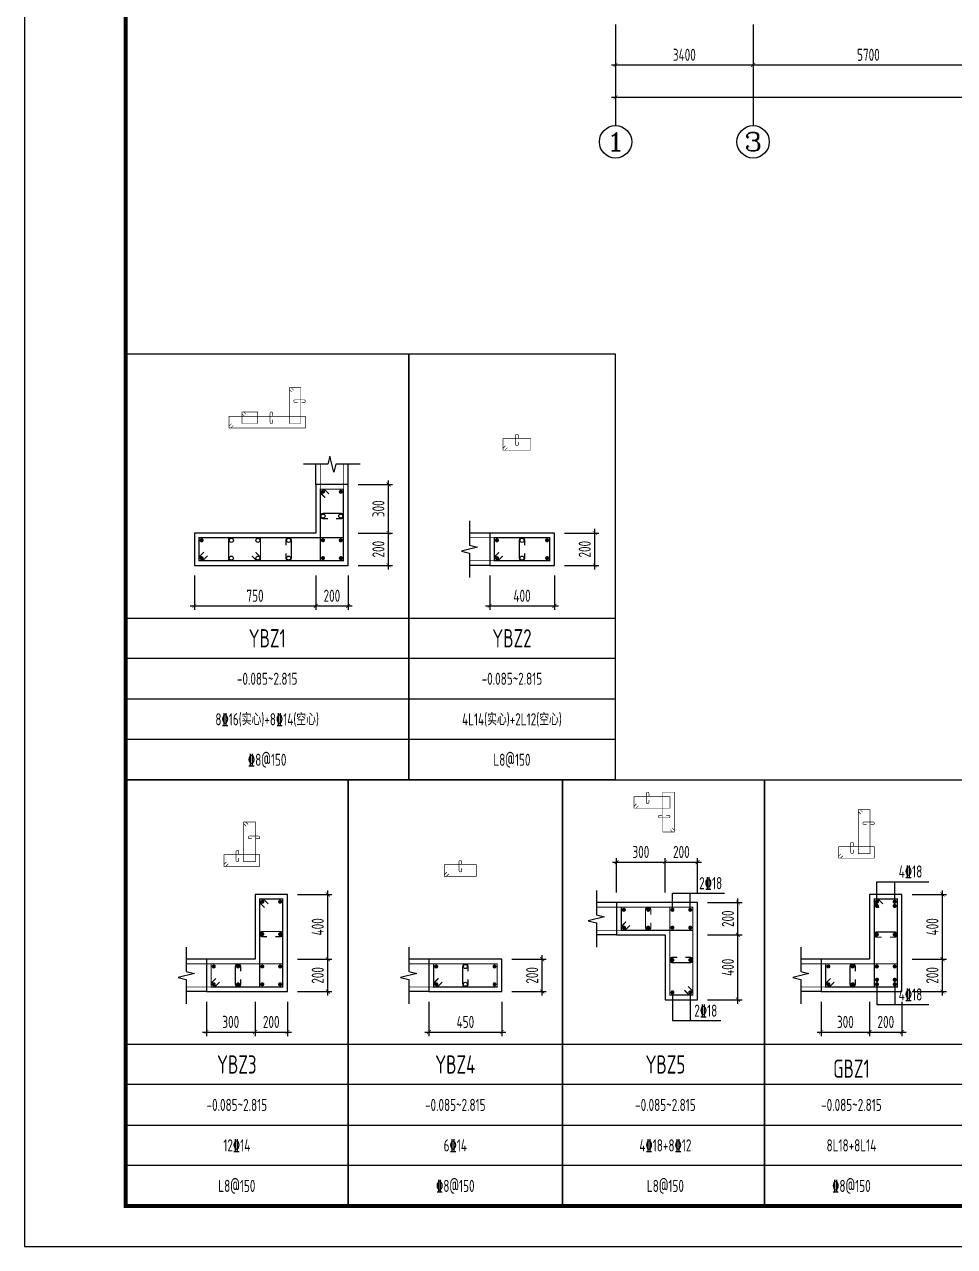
# Model space of a CAD drawing. Extents: x 826826 to 1642106, y -156213 to 399140.
# Drawn here: x 1156965 to 1179957, y 226901 to 257097 of the extents above; entities that cross this region are included whole.
import ezdxf
from ezdxf.enums import TextEntityAlignment as Align

# ---------------------------------------------------------------- set-up
doc = ezdxf.new("R2010")
doc.units = 0
doc.header["$LTSCALE"] = 1000
doc.layers.get('0').update_dxf_attribs({"linetype": 'CONTINUOUS'})
doc.layers.get('DEFPOINTS').update_dxf_attribs({"linetype": 'CONTINUOUS'})
for name, color, linetype in [('-TK', 7, 'CONTINUOUS'), ('A-AXIS', 1, 'CONTINUOUS'), ('AXIS_TEXT', 4, 'CONTINUOUS'), ('COLU_DE_DIM', 3, 'CONTINUOUS'), ('COLU_DE_TH', 7, 'CONTINUOUS'), ('LABEL', 1, 'CONTINUOUS'), ('LINK', 6, 'CONTINUOUS'), ('LINK-INDEX', 6, 'CONTINUOUS'), ('REIN', 6, 'CONTINUOUS'), ('S-Y一般标注', 3, 'CONTINUOUS'), ('TAB', 7, 'CONTINUOUS'), ('TAB_TEXT', 7, 'CONTINUOUS'), ('TEXT25', 2, 'CONTINUOUS'), ('THIN', 7, 'CONTINUOUS')]:
    doc.layers.add(name, color=color, linetype=linetype)
doc.styles.add('_TCH_AXIS', font='COMPLEX', dxfattribs={"bigfont": 'GBCBIG'})
doc.styles.add('COMPLEX', font='COMPLEX')
doc.styles.add('TSSD_DIMENSION', font='Tssdeng.shx', dxfattribs={"width": 0.7, "bigfont": 'tssdchn.shx'})
doc.styles.add('TSSD_REIN', font='tssdeng.shx', dxfattribs={"width": 0.7, "height": 300, "bigfont": 'tssdchn.shx'})
doc.dimstyles.new('TSSD_100_100$0', dxfattribs={"dimtxt": 300, "dimasz": 80, "dimexe": 100, "dimexo": 250, "dimgap": 100, "dimtad": 1, "dimdec": 0, "dimzin": 0, "dimdsep": 46, "dimtxsty": 'TSSD_DIMENSION', "dimblk": 'ARCHTICK', "dimcen": 0, "dimdle": 100, "dimclrd": 3, "dimclre": 3, "dimclrt": 7, "dimadec": 0, "dimazin": 0, "dimtfac": 1, "dimtdec": 0, "dimtix": 1, "dimtmove": 2, "dimatfit": 3, "dimldrblk": 'ARCHTICK', "dimfxl": 0, "dimtolj": 1, "dimtzin": 0, "dimarcsym": 0})
doc.dimstyles.new('TSSD_25_100', dxfattribs={"dimtxt": 300, "dimasz": 100, "dimexe": 100, "dimexo": 250, "dimgap": 100, "dimtad": 1, "dimdec": 0, "dimlfac": 0.25, "dimzin": 0, "dimdsep": 46, "dimtxsty": 'TSSD_DIMENSION', "dimblk": 'ARCHTICK', "dimcen": 0, "dimdle": 100, "dimclrt": 7, "dimadec": 0, "dimazin": 0, "dimtfac": 1, "dimtdec": 0, "dimtix": 1, "dimtmove": 2, "dimatfit": 3, "dimldrblk": 'ARCHTICK', "dimfxl": 0, "dimtolj": 1, "dimtzin": 0, "dimarcsym": 0})

# ---------------------------------------------------------------- blocks, each defined once
blk = doc.blocks.new('_ArchTick')
at = {"color": 0, "linetype": 'ByBlock', "const_width": 0.15}
blk.add_lwpolyline([(-0.5, -0.5), (0.5, 0.5)], dxfattribs=at)
blk = doc.blocks.new('*D60')
at = {"layer": 'DEFPOINTS', "color": 0}
for p in [(740721, 333282), (744121, 333282), (744121, 332282)]:
    blk.add_point(p, dxfattribs=at)
at = {"layer": 'S-Y一般标注', "color": 0, "lineweight": -2}
for p, q in [((740721, 333032), (740721, 332182)), ((744121, 333032), (744121, 332182)), ((740621, 332282), (744221, 332282))]:
    blk.add_line(p, q, dxfattribs=at)
at = {"layer": 'S-Y一般标注', "color": 0, "lineweight": -2, "xscale": 100, "yscale": 100, "zscale": 100, "rotation": 180}
blk.add_blockref('_ArchTick', (740721, 332282), dxfattribs=at)
at = {"layer": 'S-Y一般标注', "color": 0, "lineweight": -2, "xscale": 100, "yscale": 100, "zscale": 100}
blk.add_blockref('_ArchTick', (744121, 332282), dxfattribs=at)
at = {"layer": 'S-Y一般标注', "color": 7, "insert": (742421, 332532), "char_height": 300, "attachment_point": 5, "style": 'TSSD_DIMENSION'}
blk.add_mtext('\\A1;3400', dxfattribs=at)
blk = doc.blocks.new('*D61')
at = {"layer": 'DEFPOINTS', "color": 0}
for p in [(744121, 333282), (749821, 333282), (749821, 332282)]:
    blk.add_point(p, dxfattribs=at)
at = {"layer": 'S-Y一般标注', "color": 0, "lineweight": -2}
for p, q in [((744121, 333032), (744121, 332182)), ((749821, 333032), (749821, 332182)), ((744021, 332282), (749921, 332282))]:
    blk.add_line(p, q, dxfattribs=at)
at = {"layer": 'S-Y一般标注', "color": 0, "lineweight": -2, "xscale": 100, "yscale": 100, "zscale": 100, "rotation": 180}
blk.add_blockref('_ArchTick', (744121, 332282), dxfattribs=at)
at = {"layer": 'S-Y一般标注', "color": 0, "lineweight": -2, "xscale": 100, "yscale": 100, "zscale": 100}
blk.add_blockref('_ArchTick', (749821, 332282), dxfattribs=at)
at = {"layer": 'S-Y一般标注', "color": 7, "insert": (746971, 332532), "char_height": 300, "attachment_point": 5, "style": 'TSSD_DIMENSION'}
blk.add_mtext('\\A1;5700', dxfattribs=at)
blk = doc.blocks.new('*D66')
at = {"layer": 'DEFPOINTS', "color": 0}
for p in [(740721, 333282), (789521, 333282), (789521, 331482)]:
    blk.add_point(p, dxfattribs=at)
at = {"layer": 'S-Y一般标注', "color": 0, "lineweight": -2}
for p, q in [((740721, 333032), (740721, 331382)), ((789521, 333032), (789521, 331382)), ((740621, 331482), (789621, 331482))]:
    blk.add_line(p, q, dxfattribs=at)
at = {"layer": 'S-Y一般标注', "color": 0, "lineweight": -2, "xscale": 100, "yscale": 100, "zscale": 100, "rotation": 180}
blk.add_blockref('_ArchTick', (740721, 331482), dxfattribs=at)
at = {"layer": 'S-Y一般标注', "color": 0, "lineweight": -2, "xscale": 100, "yscale": 100, "zscale": 100}
blk.add_blockref('_ArchTick', (789521, 331482), dxfattribs=at)
at = {"layer": 'S-Y一般标注', "color": 7, "insert": (765121, 331732), "char_height": 300, "attachment_point": 5, "style": 'TSSD_DIMENSION'}
blk.add_mtext('\\A1;48800', dxfattribs=at)
blk = doc.blocks.new('_AXISO')
blk.add_circle((0, 0), 0.5)
at = {"layer": 'AXIS_TEXT', "style": 'COMPLEX', "width": 1.041667}
blk.add_attdef('A', text='', height=0.56, dxfattribs=at).set_placement((-0.25, -0.28), (0.25, -0.28), align=Align.FIT)
blk = doc.blocks.new('*D463')
at = {"layer": 'COLU_DE_DIM', "color": 0, "lineweight": -2}
for p, q in [((1161465, 232951), (1161465, 232101)), ((1162665, 232951), (1162665, 232101)), ((1161365, 232201), (1162765, 232201))]:
    blk.add_line(p, q, dxfattribs=at)
at = {"layer": 'DEFPOINTS', "color": 0}
for p in [(1161465, 233201), (1162665, 233201), (1162665, 232201)]:
    blk.add_point(p, dxfattribs=at)
at = {"layer": 'COLU_DE_DIM', "color": 0, "lineweight": -2, "xscale": 100, "yscale": 100, "zscale": 100, "rotation": 180}
blk.add_blockref('_ArchTick', (1161465, 232201), dxfattribs=at)
at = {"layer": 'COLU_DE_DIM', "color": 0, "lineweight": -2, "xscale": 100, "yscale": 100, "zscale": 100}
blk.add_blockref('_ArchTick', (1162665, 232201), dxfattribs=at)
at = {"layer": 'COLU_DE_DIM', "color": 7, "insert": (1162065, 232451), "char_height": 300, "attachment_point": 5, "style": 'TSSD_DIMENSION'}
blk.add_mtext('\\A1;300', dxfattribs=at)
blk = doc.blocks.new('*D464')
at = {"layer": 'COLU_DE_DIM', "color": 0, "lineweight": -2}
for p, q in [((1162665, 232951), (1162665, 232101)), ((1163465, 232951), (1163465, 232101)), ((1162565, 232201), (1163565, 232201))]:
    blk.add_line(p, q, dxfattribs=at)
at = {"layer": 'DEFPOINTS', "color": 0}
for p in [(1162665, 233201), (1163465, 233201), (1163465, 232201)]:
    blk.add_point(p, dxfattribs=at)
at = {"layer": 'COLU_DE_DIM', "color": 0, "lineweight": -2, "xscale": 100, "yscale": 100, "zscale": 100, "rotation": 180}
blk.add_blockref('_ArchTick', (1162665, 232201), dxfattribs=at)
at = {"layer": 'COLU_DE_DIM', "color": 0, "lineweight": -2, "xscale": 100, "yscale": 100, "zscale": 100}
blk.add_blockref('_ArchTick', (1163465, 232201), dxfattribs=at)
at = {"layer": 'COLU_DE_DIM', "color": 7, "insert": (1163065, 232451), "char_height": 300, "attachment_point": 5, "style": 'TSSD_DIMENSION'}
blk.add_mtext('\\A1;200', dxfattribs=at)
blk = doc.blocks.new('*D465')
at = {"layer": 'COLU_DE_DIM', "color": 0, "lineweight": -2}
for p, q in [((1164465, 233101), (1164465, 234101)), ((1163715, 234001), (1164565, 234001)), ((1163715, 233201), (1164565, 233201))]:
    blk.add_line(p, q, dxfattribs=at)
at = {"layer": 'DEFPOINTS', "color": 0}
for p in [(1163465, 234001), (1164465, 234001), (1163465, 233201)]:
    blk.add_point(p, dxfattribs=at)
at = {"layer": 'COLU_DE_DIM', "color": 0, "lineweight": -2, "xscale": 100, "yscale": 100, "zscale": 100}
for p, rotation in [((1164465, 234001), 90), ((1164465, 233201), 270)]:
    blk.add_blockref('_ArchTick', p, dxfattribs=dict(at, rotation=rotation))
at = {"layer": 'COLU_DE_DIM', "color": 7, "insert": (1164215, 233601), "char_height": 300, "attachment_point": 5, "rotation": 90, "style": 'TSSD_DIMENSION'}
blk.add_mtext('\\A1;200', dxfattribs=at)
blk = doc.blocks.new('*D466')
at = {"layer": 'COLU_DE_DIM', "color": 0, "lineweight": -2}
for p, q in [((1163715, 235601), (1164565, 235601)), ((1164465, 233901), (1164465, 235701)), ((1163715, 234001), (1164565, 234001))]:
    blk.add_line(p, q, dxfattribs=at)
at = {"layer": 'DEFPOINTS', "color": 0}
for p in [(1163465, 235601), (1164465, 235601), (1163465, 234001)]:
    blk.add_point(p, dxfattribs=at)
at = {"layer": 'COLU_DE_DIM', "color": 0, "lineweight": -2, "xscale": 100, "yscale": 100, "zscale": 100}
for p, rotation in [((1164465, 235601), 90), ((1164465, 234001), 270)]:
    blk.add_blockref('_ArchTick', p, dxfattribs=dict(at, rotation=rotation))
at = {"layer": 'COLU_DE_DIM', "color": 7, "insert": (1164215, 234801), "char_height": 300, "attachment_point": 5, "rotation": 90, "style": 'TSSD_DIMENSION'}
blk.add_mtext('\\A1;400', dxfattribs=at)
blk = doc.blocks.new('*D467')
at = {"layer": 'COLU_DE_DIM', "color": 0, "lineweight": -2}
for p, q in [((1166965, 232951), (1166965, 232101)), ((1168765, 232951), (1168765, 232101)), ((1166865, 232201), (1168865, 232201))]:
    blk.add_line(p, q, dxfattribs=at)
at = {"layer": 'DEFPOINTS', "color": 0}
for p in [(1166965, 233201), (1168765, 233201), (1168765, 232201)]:
    blk.add_point(p, dxfattribs=at)
at = {"layer": 'COLU_DE_DIM', "color": 0, "lineweight": -2, "xscale": 100, "yscale": 100, "zscale": 100, "rotation": 180}
blk.add_blockref('_ArchTick', (1166965, 232201), dxfattribs=at)
at = {"layer": 'COLU_DE_DIM', "color": 0, "lineweight": -2, "xscale": 100, "yscale": 100, "zscale": 100}
blk.add_blockref('_ArchTick', (1168765, 232201), dxfattribs=at)
at = {"layer": 'COLU_DE_DIM', "color": 7, "insert": (1167865, 232451), "char_height": 300, "attachment_point": 5, "style": 'TSSD_DIMENSION'}
blk.add_mtext('\\A1;450', dxfattribs=at)
blk = doc.blocks.new('*D468')
at = {"layer": 'COLU_DE_DIM', "color": 0, "lineweight": -2}
for p, q in [((1169765, 233101), (1169765, 234101)), ((1169015, 234001), (1169865, 234001)), ((1169015, 233201), (1169865, 233201))]:
    blk.add_line(p, q, dxfattribs=at)
at = {"layer": 'DEFPOINTS', "color": 0}
for p in [(1168765, 234001), (1169765, 234001), (1168765, 233201)]:
    blk.add_point(p, dxfattribs=at)
at = {"layer": 'COLU_DE_DIM', "color": 0, "lineweight": -2, "xscale": 100, "yscale": 100, "zscale": 100}
for p, rotation in [((1169765, 234001), 90), ((1169765, 233201), 270)]:
    blk.add_blockref('_ArchTick', p, dxfattribs=dict(at, rotation=rotation))
at = {"layer": 'COLU_DE_DIM', "color": 7, "insert": (1169515, 233601), "char_height": 300, "attachment_point": 5, "rotation": 90, "style": 'TSSD_DIMENSION'}
blk.add_mtext('\\A1;200', dxfattribs=at)
blk = doc.blocks.new('*D469')
at = {"layer": 'COLU_DE_DIM', "color": 0, "lineweight": -2}
for p, q in [((1168465, 243481), (1168465, 242631)), ((1170065, 243481), (1170065, 242631)), ((1168365, 242731), (1170165, 242731))]:
    blk.add_line(p, q, dxfattribs=at)
at = {"layer": 'DEFPOINTS', "color": 0}
for p in [(1168465, 243731), (1170065, 243731), (1170065, 242731)]:
    blk.add_point(p, dxfattribs=at)
at = {"layer": 'COLU_DE_DIM', "color": 0, "lineweight": -2, "xscale": 100, "yscale": 100, "zscale": 100, "rotation": 180}
blk.add_blockref('_ArchTick', (1168465, 242731), dxfattribs=at)
at = {"layer": 'COLU_DE_DIM', "color": 0, "lineweight": -2, "xscale": 100, "yscale": 100, "zscale": 100}
blk.add_blockref('_ArchTick', (1170065, 242731), dxfattribs=at)
at = {"layer": 'COLU_DE_DIM', "color": 7, "insert": (1169265, 242981), "char_height": 300, "attachment_point": 5, "style": 'TSSD_DIMENSION'}
blk.add_mtext('\\A1;400', dxfattribs=at)
blk = doc.blocks.new('*D470')
at = {"layer": 'COLU_DE_DIM', "color": 0, "lineweight": -2}
for p, q in [((1171065, 243631), (1171065, 244631)), ((1170315, 244531), (1171165, 244531)), ((1170315, 243731), (1171165, 243731))]:
    blk.add_line(p, q, dxfattribs=at)
at = {"layer": 'DEFPOINTS', "color": 0}
for p in [(1170065, 244531), (1171065, 244531), (1170065, 243731)]:
    blk.add_point(p, dxfattribs=at)
at = {"layer": 'COLU_DE_DIM', "color": 0, "lineweight": -2, "xscale": 100, "yscale": 100, "zscale": 100}
for p, rotation in [((1171065, 244531), 90), ((1171065, 243731), 270)]:
    blk.add_blockref('_ArchTick', p, dxfattribs=dict(at, rotation=rotation))
at = {"layer": 'COLU_DE_DIM', "color": 7, "insert": (1170815, 244131), "char_height": 300, "attachment_point": 5, "rotation": 90, "style": 'TSSD_DIMENSION'}
blk.add_mtext('\\A1;200', dxfattribs=at)
blk = doc.blocks.new('*D471')
at = {"layer": 'COLU_DE_DIM', "color": 0, "lineweight": -2}
for p, q in [((1161165, 243481), (1161165, 242631)), ((1164165, 243481), (1164165, 242631)), ((1161065, 242731), (1164265, 242731))]:
    blk.add_line(p, q, dxfattribs=at)
at = {"layer": 'DEFPOINTS', "color": 0}
for p in [(1161165, 243731), (1164165, 243731), (1164165, 242731)]:
    blk.add_point(p, dxfattribs=at)
at = {"layer": 'COLU_DE_DIM', "color": 0, "lineweight": -2, "xscale": 100, "yscale": 100, "zscale": 100, "rotation": 180}
blk.add_blockref('_ArchTick', (1161165, 242731), dxfattribs=at)
at = {"layer": 'COLU_DE_DIM', "color": 0, "lineweight": -2, "xscale": 100, "yscale": 100, "zscale": 100}
blk.add_blockref('_ArchTick', (1164165, 242731), dxfattribs=at)
at = {"layer": 'COLU_DE_DIM', "color": 7, "insert": (1162665, 242981), "char_height": 300, "attachment_point": 5, "style": 'TSSD_DIMENSION'}
blk.add_mtext('\\A1;750', dxfattribs=at)
blk = doc.blocks.new('*D472')
at = {"layer": 'COLU_DE_DIM', "color": 0, "lineweight": -2}
for p, q in [((1164165, 243481), (1164165, 242631)), ((1164965, 243481), (1164965, 242631)), ((1164065, 242731), (1165065, 242731))]:
    blk.add_line(p, q, dxfattribs=at)
at = {"layer": 'DEFPOINTS', "color": 0}
for p in [(1164165, 243731), (1164965, 243731), (1164965, 242731)]:
    blk.add_point(p, dxfattribs=at)
at = {"layer": 'COLU_DE_DIM', "color": 0, "lineweight": -2, "xscale": 100, "yscale": 100, "zscale": 100, "rotation": 180}
blk.add_blockref('_ArchTick', (1164165, 242731), dxfattribs=at)
at = {"layer": 'COLU_DE_DIM', "color": 0, "lineweight": -2, "xscale": 100, "yscale": 100, "zscale": 100}
blk.add_blockref('_ArchTick', (1164965, 242731), dxfattribs=at)
at = {"layer": 'COLU_DE_DIM', "color": 7, "insert": (1164565, 242981), "char_height": 300, "attachment_point": 5, "style": 'TSSD_DIMENSION'}
blk.add_mtext('\\A1;200', dxfattribs=at)
blk = doc.blocks.new('*D473')
at = {"layer": 'COLU_DE_DIM', "color": 0, "lineweight": -2}
for p, q in [((1165965, 243631), (1165965, 244631)), ((1165215, 244531), (1166065, 244531)), ((1165215, 243731), (1166065, 243731))]:
    blk.add_line(p, q, dxfattribs=at)
at = {"layer": 'DEFPOINTS', "color": 0}
for p in [(1164965, 244531), (1165965, 244531), (1164965, 243731)]:
    blk.add_point(p, dxfattribs=at)
at = {"layer": 'COLU_DE_DIM', "color": 0, "lineweight": -2, "xscale": 100, "yscale": 100, "zscale": 100}
for p, rotation in [((1165965, 244531), 90), ((1165965, 243731), 270)]:
    blk.add_blockref('_ArchTick', p, dxfattribs=dict(at, rotation=rotation))
at = {"layer": 'COLU_DE_DIM', "color": 7, "insert": (1165715, 244131), "char_height": 300, "attachment_point": 5, "rotation": 90, "style": 'TSSD_DIMENSION'}
blk.add_mtext('\\A1;200', dxfattribs=at)
blk = doc.blocks.new('*D474')
at = {"layer": 'COLU_DE_DIM', "color": 0, "lineweight": -2}
for p, q in [((1165965, 244431), (1165965, 245831)), ((1165215, 245731), (1166065, 245731)), ((1165215, 244531), (1166065, 244531))]:
    blk.add_line(p, q, dxfattribs=at)
at = {"layer": 'DEFPOINTS', "color": 0}
for p in [(1164965, 245731), (1165965, 245731), (1164965, 244531)]:
    blk.add_point(p, dxfattribs=at)
at = {"layer": 'COLU_DE_DIM', "color": 0, "lineweight": -2, "xscale": 100, "yscale": 100, "zscale": 100}
for p, rotation in [((1165965, 245731), 90), ((1165965, 244531), 270)]:
    blk.add_blockref('_ArchTick', p, dxfattribs=dict(at, rotation=rotation))
at = {"layer": 'COLU_DE_DIM', "color": 7, "insert": (1165715, 245131), "char_height": 300, "attachment_point": 5, "rotation": 90, "style": 'TSSD_DIMENSION'}
blk.add_mtext('\\A1;300', dxfattribs=at)
blk = doc.blocks.new('*D480')
at = {"layer": 'COLU_DE_DIM', "color": 0, "lineweight": -2}
for p, q in [((1176657, 232951), (1176657, 232101)), ((1177857, 232951), (1177857, 232101)), ((1176557, 232201), (1177957, 232201))]:
    blk.add_line(p, q, dxfattribs=at)
at = {"layer": 'DEFPOINTS', "color": 0}
for p in [(1176657, 233201), (1177857, 233201), (1177857, 232201)]:
    blk.add_point(p, dxfattribs=at)
at = {"layer": 'COLU_DE_DIM', "color": 0, "lineweight": -2, "xscale": 100, "yscale": 100, "zscale": 100, "rotation": 180}
blk.add_blockref('_ArchTick', (1176657, 232201), dxfattribs=at)
at = {"layer": 'COLU_DE_DIM', "color": 0, "lineweight": -2, "xscale": 100, "yscale": 100, "zscale": 100}
blk.add_blockref('_ArchTick', (1177857, 232201), dxfattribs=at)
at = {"layer": 'COLU_DE_DIM', "color": 7, "insert": (1177257, 232451), "char_height": 300, "attachment_point": 5, "style": 'TSSD_DIMENSION'}
blk.add_mtext('\\A1;300', dxfattribs=at)
blk = doc.blocks.new('*D481')
at = {"layer": 'COLU_DE_DIM', "color": 0, "lineweight": -2}
for p, q in [((1177857, 232951), (1177857, 232101)), ((1178657, 232951), (1178657, 232101)), ((1177757, 232201), (1178757, 232201))]:
    blk.add_line(p, q, dxfattribs=at)
at = {"layer": 'DEFPOINTS', "color": 0}
for p in [(1177857, 233201), (1178657, 233201), (1178657, 232201)]:
    blk.add_point(p, dxfattribs=at)
at = {"layer": 'COLU_DE_DIM', "color": 0, "lineweight": -2, "xscale": 100, "yscale": 100, "zscale": 100, "rotation": 180}
blk.add_blockref('_ArchTick', (1177857, 232201), dxfattribs=at)
at = {"layer": 'COLU_DE_DIM', "color": 0, "lineweight": -2, "xscale": 100, "yscale": 100, "zscale": 100}
blk.add_blockref('_ArchTick', (1178657, 232201), dxfattribs=at)
at = {"layer": 'COLU_DE_DIM', "color": 7, "insert": (1178257, 232451), "char_height": 300, "attachment_point": 5, "style": 'TSSD_DIMENSION'}
blk.add_mtext('\\A1;200', dxfattribs=at)
blk = doc.blocks.new('*D482')
at = {"layer": 'COLU_DE_DIM', "color": 0, "lineweight": -2}
for p, q in [((1179657, 233101), (1179657, 234101)), ((1178907, 234001), (1179757, 234001)), ((1178907, 233201), (1179757, 233201))]:
    blk.add_line(p, q, dxfattribs=at)
at = {"layer": 'DEFPOINTS', "color": 0}
for p in [(1178657, 234001), (1179657, 234001), (1178657, 233201)]:
    blk.add_point(p, dxfattribs=at)
at = {"layer": 'COLU_DE_DIM', "color": 0, "lineweight": -2, "xscale": 100, "yscale": 100, "zscale": 100}
for p, rotation in [((1179657, 234001), 90), ((1179657, 233201), 270)]:
    blk.add_blockref('_ArchTick', p, dxfattribs=dict(at, rotation=rotation))
at = {"layer": 'COLU_DE_DIM', "color": 7, "insert": (1179407, 233601), "char_height": 300, "attachment_point": 5, "rotation": 90, "style": 'TSSD_DIMENSION'}
blk.add_mtext('\\A1;200', dxfattribs=at)
blk = doc.blocks.new('*D483')
at = {"layer": 'COLU_DE_DIM', "color": 0, "lineweight": -2}
for p, q in [((1178907, 235601), (1179757, 235601)), ((1179657, 233901), (1179657, 235701)), ((1178907, 234001), (1179757, 234001))]:
    blk.add_line(p, q, dxfattribs=at)
at = {"layer": 'DEFPOINTS', "color": 0}
for p in [(1178657, 235601), (1179657, 235601), (1178657, 234001)]:
    blk.add_point(p, dxfattribs=at)
at = {"layer": 'COLU_DE_DIM', "color": 0, "lineweight": -2, "xscale": 100, "yscale": 100, "zscale": 100}
for p, rotation in [((1179657, 235601), 90), ((1179657, 234001), 270)]:
    blk.add_blockref('_ArchTick', p, dxfattribs=dict(at, rotation=rotation))
at = {"layer": 'COLU_DE_DIM', "color": 7, "insert": (1179407, 234801), "char_height": 300, "attachment_point": 5, "rotation": 90, "style": 'TSSD_DIMENSION'}
blk.add_mtext('\\A1;400', dxfattribs=at)
blk = doc.blocks.new('*D1089')
at = {"layer": 'COLU_DE_DIM', "color": 0, "lineweight": -2}
for p, q in [((1171603, 235651), (1171603, 236501)), ((1172803, 235651), (1172803, 236501)), ((1171503, 236401), (1172903, 236401))]:
    blk.add_line(p, q, dxfattribs=at)
at = {"layer": 'DEFPOINTS', "color": 0}
for p in [(1172803, 236401), (1171603, 235401), (1172803, 235401)]:
    blk.add_point(p, dxfattribs=at)
at = {"layer": 'COLU_DE_DIM', "color": 0, "lineweight": -2, "xscale": 100, "yscale": 100, "zscale": 100, "rotation": 180}
blk.add_blockref('_ArchTick', (1171603, 236401), dxfattribs=at)
at = {"layer": 'COLU_DE_DIM', "color": 0, "lineweight": -2, "xscale": 100, "yscale": 100, "zscale": 100}
blk.add_blockref('_ArchTick', (1172803, 236401), dxfattribs=at)
at = {"layer": 'COLU_DE_DIM', "color": 7, "insert": (1172203, 236651), "char_height": 300, "attachment_point": 5, "style": 'TSSD_DIMENSION'}
blk.add_mtext('\\A1;300', dxfattribs=at)
blk = doc.blocks.new('*D1090')
at = {"layer": 'COLU_DE_DIM', "color": 0, "lineweight": -2}
for p, q in [((1172803, 235651), (1172803, 236501)), ((1173603, 235651), (1173603, 236501)), ((1172703, 236401), (1173703, 236401))]:
    blk.add_line(p, q, dxfattribs=at)
at = {"layer": 'DEFPOINTS', "color": 0}
for p in [(1173603, 236401), (1172803, 235401), (1173603, 235401)]:
    blk.add_point(p, dxfattribs=at)
at = {"layer": 'COLU_DE_DIM', "color": 0, "lineweight": -2, "xscale": 100, "yscale": 100, "zscale": 100, "rotation": 180}
blk.add_blockref('_ArchTick', (1172803, 236401), dxfattribs=at)
at = {"layer": 'COLU_DE_DIM', "color": 0, "lineweight": -2, "xscale": 100, "yscale": 100, "zscale": 100}
blk.add_blockref('_ArchTick', (1173603, 236401), dxfattribs=at)
at = {"layer": 'COLU_DE_DIM', "color": 7, "insert": (1173203, 236651), "char_height": 300, "attachment_point": 5, "style": 'TSSD_DIMENSION'}
blk.add_mtext('\\A1;200', dxfattribs=at)
blk = doc.blocks.new('*D1091')
at = {"layer": 'COLU_DE_DIM', "color": 0, "lineweight": -2}
for p, q in [((1174603, 232901), (1174603, 234701)), ((1173853, 234601), (1174703, 234601)), ((1173853, 233001), (1174703, 233001))]:
    blk.add_line(p, q, dxfattribs=at)
at = {"layer": 'DEFPOINTS', "color": 0}
for p in [(1173603, 234601), (1174603, 234601), (1173603, 233001)]:
    blk.add_point(p, dxfattribs=at)
at = {"layer": 'COLU_DE_DIM', "color": 0, "lineweight": -2, "xscale": 100, "yscale": 100, "zscale": 100}
for p, rotation in [((1174603, 234601), 90), ((1174603, 233001), 270)]:
    blk.add_blockref('_ArchTick', p, dxfattribs=dict(at, rotation=rotation))
at = {"layer": 'COLU_DE_DIM', "color": 7, "insert": (1174353, 233801), "char_height": 300, "attachment_point": 5, "rotation": 90, "style": 'TSSD_DIMENSION'}
blk.add_mtext('\\A1;400', dxfattribs=at)
blk = doc.blocks.new('*D1092')
at = {"layer": 'COLU_DE_DIM', "color": 0, "lineweight": -2}
for p, q in [((1173853, 235401), (1174703, 235401)), ((1174603, 234501), (1174603, 235501)), ((1173853, 234601), (1174703, 234601))]:
    blk.add_line(p, q, dxfattribs=at)
at = {"layer": 'DEFPOINTS', "color": 0}
for p in [(1173603, 235401), (1174603, 235401), (1173603, 234601)]:
    blk.add_point(p, dxfattribs=at)
at = {"layer": 'COLU_DE_DIM', "color": 0, "lineweight": -2, "xscale": 100, "yscale": 100, "zscale": 100}
for p, rotation in [((1174603, 235401), 90), ((1174603, 234601), 270)]:
    blk.add_blockref('_ArchTick', p, dxfattribs=dict(at, rotation=rotation))
at = {"layer": 'COLU_DE_DIM', "color": 7, "insert": (1174353, 235001), "char_height": 300, "attachment_point": 5, "rotation": 90, "style": 'TSSD_DIMENSION'}
blk.add_mtext('\\A1;200', dxfattribs=at)
blk = doc.blocks.new('A1')
blk.add_lwpolyline([(0, 59400), (0, 0), (84100, 0), (84100, 59400)], close=True)
at = {"const_width": 100}
blk.add_lwpolyline([(2500, 58400), (2500, 1000), (83100, 1000), (83100, 58400)], close=True, dxfattribs=at)
blk = doc.blocks.new('20210801.08473688')
at = {"layer": 'A-AXIS'}
for p, q in [((4300, 3300), (4300, 800)), ((7700, 3300), (7700, 800))]:
    blk.add_line(p, q, dxfattribs=at)
ref = blk.add_blockref('_AXISO', (4300, 400), dxfattribs=dict(at, xscale=800, yscale=800, zscale=800))
ref.add_attrib('A', '1', dxfattribs={"layer": 'AXIS_TEXT', "height": 452.5, "style": '_TCH_AXIS', "width": 2.333333}).set_placement((4073.7, 173.7), (4526.3, 173.7), align=Align.FIT)
ref = blk.add_blockref('_AXISO', (7700, 400), dxfattribs=dict(at, xscale=800, yscale=800, zscale=800))
ref.add_attrib('A', '3', dxfattribs={"layer": 'AXIS_TEXT', "height": 452.5, "style": '_TCH_AXIS', "width": 1.5}).set_placement((7473.7, 173.7), (7926.3, 173.7), align=Align.FIT)
at = {"layer": 'S-Y一般标注'}
for p1, p2, distance, picture, middle in [((4300, 3300), (7700, 3300), -1000, '*D60', (6000, 2550)), ((4300, 3300), (53100, 3300), -1800, '*D66', (28700, 1750)), ((7700, 3300), (13400, 3300), -1000, '*D61', (10550, 2550))]:
    dim = blk.add_aligned_dim(p1=p1, p2=p2, distance=distance, dimstyle='TSSD_100_100$0', override={"dimasz": 100, "dimclrd": 0, "dimclre": 0}, dxfattribs=at)
    dim.commit()
    dim.dimension.update_dxf_attribs({"geometry": picture, "text_midpoint": middle, "insert": (-736421.3, -329982)})

msp = doc.modelspace()

# ---------------------------------------------------------------- linework, layer by layer
at = {"layer": 'COLU_DE_TH'}
for points in [[(1164964.92, 245730.7), (1164164.92, 245730.7), (1164164.92, 244530.7), (1161164.92, 244530.7), (1161164.92, 243730.7), (1164964.92, 243730.7), (1164964.92, 245730.7)], [(1168464.92, 244530.7), (1168464.92, 243730.7), (1170064.92, 243730.7), (1170064.92, 244530.7), (1168464.92, 244530.7)], [(1161464.92, 234001.15), (1161464.92, 233201.15), (1163464.92, 233201.15), (1163464.92, 235601.15), (1162664.92, 235601.15), (1162664.92, 234001.15), (1161464.92, 234001.15)], [(1176656.62, 234001.15), (1176656.62, 233201.15), (1178656.62, 233201.15), (1178656.62, 235601.15), (1177856.62, 235601.15), (1177856.62, 234001.15), (1176656.62, 234001.15)], [(1171602.96, 235401.15), (1171602.96, 234601.15), (1172802.96, 234601.15), (1172802.96, 233001.15), (1173602.96, 233001.15), (1173602.96, 235401.15), (1171602.96, 235401.15)], [(1166964.92, 234001.15), (1166964.92, 233201.15), (1168764.92, 233201.16), (1168764.92, 234001.16), (1166964.92, 234001.15)]]:
    msp.add_lwpolyline(points, close=True, dxfattribs=at)
at = {"layer": 'LABEL'}
for p, q in [((1178036.62, 235916.68), (1179316.62, 235916.68)), ((1178036.62, 235316.68), (1178036.62, 235916.68)), ((1178476.62, 235316.68), (1178476.62, 235916.68)), ((1172982.96, 235628.61), (1174271.67, 235628.61)), ((1172982.96, 235221.15), (1172982.96, 235628.61)), ((1173422.96, 235221.15), (1173422.96, 235628.61)), ((1178036.62, 233485.63), (1178036.62, 232885.63)), ((1178476.62, 233485.63), (1178476.62, 232885.63)), ((1172982.96, 233181.15), (1172982.96, 232485.29)), ((1173422.96, 233181.15), (1173422.96, 232485.29)), ((1178036.62, 232885.63), (1179316.62, 232885.63)), ((1172982.96, 232485.29), (1174177.57, 232485.29))]:
    msp.add_line(p, q, dxfattribs=at)
at = {"layer": 'LINK', "const_width": 30}
for points in [[(1164399.92, 245403.78), (1164279.92, 245523.78), (1164279.92, 245615.7), (1164849.92, 245615.7), (1164849.92, 243845.7), (1164279.92, 243845.7), (1164279.92, 245615.7), (1164371.84, 245615.7), (1164491.84, 245495.7)], [(1161491.85, 243965.7), (1161371.85, 243845.7), (1161279.92, 243845.7), (1161279.92, 244415.7), (1164849.92, 244415.7), (1164849.92, 243845.7), (1161279.92, 243845.7), (1161279.92, 243937.63), (1161399.92, 244057.63)], [(1162680.17, 244057.63), (1162800.17, 243937.63), (1162800.17, 243845.7), (1162013.83, 243845.7), (1162013.83, 244415.7), (1162800.17, 244415.7), (1162800.17, 243845.7), (1162708.24, 243845.7), (1162588.24, 243965.7)], [(1168791.84, 243965.7), (1168671.84, 243845.7), (1168579.92, 243845.7), (1168579.92, 244415.7), (1169949.92, 244415.7), (1169949.92, 243845.7), (1168579.92, 243845.7), (1168579.92, 243937.63), (1168699.92, 244057.63)], [(1162899.92, 235274.23), (1162779.92, 235394.23), (1162779.92, 235486.15), (1163349.92, 235486.15), (1163349.92, 233316.15), (1162779.92, 233316.15), (1162779.92, 235486.15), (1162871.85, 235486.15), (1162991.85, 235366.15)], [(1171929.88, 234836.15), (1171809.88, 234716.15), (1171717.96, 234716.15), (1171717.96, 235286.15), (1173487.96, 235286.15), (1173487.96, 234716.15), (1171717.96, 234716.15), (1171717.96, 234808.08), (1171837.96, 234928.08)], [(1173367.96, 233328.08), (1173487.96, 233208.08), (1173487.96, 233116.15), (1172917.96, 233116.15), (1172917.96, 235286.15), (1173487.96, 235286.15), (1173487.96, 233116.15), (1173396.04, 233116.15), (1173276.04, 233236.15)], [(1178091.62, 235274.23), (1177971.62, 235394.23), (1177971.62, 235486.15), (1178541.62, 235486.15), (1178541.62, 233316.15), (1177971.62, 233316.15), (1177971.62, 235486.15), (1178063.54, 235486.15), (1178183.54, 235366.15)], [(1161791.85, 233436.15), (1161671.85, 233316.15), (1161579.92, 233316.15), (1161579.92, 233886.15), (1163349.92, 233886.15), (1163349.92, 233316.15), (1161579.92, 233316.15), (1161579.92, 233408.08), (1161699.92, 233528.08)], [(1167291.85, 233436.15), (1167171.85, 233316.15), (1167079.92, 233316.15), (1167079.92, 233886.15), (1168649.92, 233886.16), (1168649.92, 233316.16), (1167079.92, 233316.15), (1167079.92, 233408.08), (1167199.92, 233528.08)], [(1176983.54, 233436.15), (1176863.54, 233316.15), (1176771.62, 233316.15), (1176771.62, 233886.15), (1178541.62, 233886.15), (1178541.62, 233316.15), (1176771.62, 233316.15), (1176771.62, 233408.08), (1176891.62, 233528.08)]]:
    msp.add_lwpolyline(points, dxfattribs=at)
for points in [[(1164664.92, 244885.7), (1164784.92, 244885.7, 1), (1164784.92, 245015.7), (1164344.92, 245015.7, 1), (1164344.92, 244885.7), (1164464.92, 244885.7)], [(1163430.94, 244030.7), (1163430.94, 243910.7, 1), (1163560.94, 243910.7), (1163560.94, 244350.7, 1), (1163430.94, 244350.7), (1163430.94, 244230.7)], [(1169329.92, 244230.7), (1169329.92, 244350.7, 1), (1169199.92, 244350.7), (1169199.92, 243910.7, 1), (1169329.92, 243910.7), (1169329.92, 244030.7)], [(1172447.96, 235101.15), (1172447.96, 235221.15, 1), (1172317.96, 235221.15), (1172317.96, 234781.15, 1), (1172447.96, 234781.15), (1172447.96, 234901.15)], [(1163164.92, 234556.15), (1163284.92, 234556.15, 1), (1163284.92, 234686.15), (1162844.92, 234686.15, 1), (1162844.92, 234556.15), (1162964.92, 234556.15)], [(1178356.62, 234544.84), (1178476.62, 234544.84, 1), (1178476.62, 234674.84), (1178036.62, 234674.84, 1), (1178036.62, 234544.84), (1178156.62, 234544.84)], [(1173102.96, 234046.15), (1172982.96, 234046.15, 1), (1172982.96, 233916.15), (1173422.96, 233916.15, 1), (1173422.96, 234046.15), (1173302.96, 234046.15)], [(1162309.92, 233701.15), (1162309.92, 233821.15, 1), (1162179.92, 233821.15), (1162179.92, 233381.15, 1), (1162309.92, 233381.15), (1162309.92, 233501.15)], [(1167929.92, 233701.15), (1167929.92, 233821.15, 1), (1167799.92, 233821.15), (1167799.92, 233381.15, 1), (1167929.92, 233381.15), (1167929.92, 233501.15)], [(1177501.62, 233701.15), (1177501.62, 233821.15, 1), (1177371.62, 233821.15), (1177371.62, 233381.15, 1), (1177501.62, 233381.15), (1177501.62, 233501.15)]]:
    msp.add_lwpolyline(points, format="xyb", dxfattribs=at)
at = {"layer": 'LINK-INDEX', "const_width": 15}
for points in [[(1163572.42, 248016.26), (1163512.42, 248076.26), (1163512.42, 248122.22), (1163797.42, 248122.22), (1163797.42, 247237.22), (1163512.42, 247237.22), (1163512.42, 248122.22), (1163558.38, 248122.22), (1163618.38, 248062.22)], [(1162128.38, 247187.22), (1162068.38, 247127.22), (1162022.42, 247127.22), (1162022.42, 247412.22), (1163907.42, 247412.22), (1163907.42, 247127.22), (1162022.42, 247127.22), (1162022.42, 247173.18), (1162082.42, 247233.18)], [(1162402.42, 247416.26), (1162342.42, 247476.26), (1162342.42, 247522.22), (1162727.42, 247522.22), (1162727.42, 247237.22), (1162342.42, 247237.22), (1162342.42, 247522.22), (1162388.38, 247522.22), (1162448.38, 247462.22)], [(1168903.38, 246638.2), (1168843.38, 246578.2), (1168797.42, 246578.2), (1168797.42, 246863.2), (1169482.42, 246863.2), (1169482.42, 246578.2), (1168797.42, 246578.2), (1168797.42, 246624.17), (1168857.42, 246684.17)], [(1172141.42, 237793.47), (1172081.42, 237733.47), (1172035.46, 237733.47), (1172035.46, 238018.47), (1172920.46, 238018.47), (1172920.46, 237733.47), (1172035.46, 237733.47), (1172035.46, 237779.43), (1172095.46, 237839.43)], [(1172970.46, 237249.43), (1173030.46, 237189.43), (1173030.46, 237143.47), (1172745.46, 237143.47), (1172745.46, 238128.47), (1173030.46, 238128.47), (1173030.46, 237143.47), (1172984.5, 237143.47), (1172924.5, 237203.47)], [(1177639.12, 237586.7), (1177579.12, 237646.7), (1177579.12, 237692.67), (1177864.12, 237692.67), (1177864.12, 236607.67), (1177579.12, 236607.67), (1177579.12, 237692.67), (1177625.08, 237692.67), (1177685.08, 237632.67)], [(1162447.42, 237286.71), (1162387.42, 237346.71), (1162387.42, 237392.67), (1162672.42, 237392.67), (1162672.42, 236407.67), (1162387.42, 236407.67), (1162387.42, 237392.67), (1162433.38, 237392.67), (1162493.38, 237332.67)], [(1177195.08, 236557.67), (1177135.08, 236497.67), (1177089.12, 236497.67), (1177089.12, 236782.67), (1177974.12, 236782.67), (1177974.12, 236497.67), (1177089.12, 236497.67), (1177089.12, 236543.63), (1177149.12, 236603.63)], [(1162003.38, 236357.67), (1161943.38, 236297.67), (1161897.42, 236297.67), (1161897.42, 236582.67), (1162782.42, 236582.67), (1162782.42, 236297.67), (1161897.42, 236297.67), (1161897.42, 236343.63), (1161957.42, 236403.63)], [(1167453.39, 236108.66), (1167393.39, 236048.66), (1167347.42, 236048.66), (1167347.42, 236333.66), (1168132.42, 236333.66), (1168132.42, 236048.66), (1167347.42, 236048.66), (1167347.42, 236094.62), (1167407.42, 236154.62)]]:
    msp.add_lwpolyline(points, dxfattribs=at)
for points in [[(1163814.92, 247757.22), (1163874.92, 247757.22, 1), (1163874.92, 247822.22), (1163654.92, 247822.22, 1), (1163654.92, 247757.22), (1163714.92, 247757.22)], [(1163102.42, 247429.72), (1163102.42, 247489.72, 1), (1163037.42, 247489.72), (1163037.42, 247269.72, 1), (1163102.42, 247269.72), (1163102.42, 247329.72)], [(1169172.42, 246880.7), (1169172.42, 246940.7, 1), (1169107.42, 246940.7), (1169107.42, 246720.7, 1), (1169172.42, 246720.7), (1169172.42, 246780.7)], [(1172400.46, 238035.97), (1172400.46, 238095.97, 1), (1172335.46, 238095.97), (1172335.46, 237875.97, 1), (1172400.46, 237875.97), (1172400.46, 237935.97)], [(1172727.96, 237558.47), (1172667.96, 237558.47, 1), (1172667.96, 237493.47), (1172887.96, 237493.47, 1), (1172887.96, 237558.47), (1172827.96, 237558.47)], [(1177881.62, 237327.75), (1177941.62, 237327.75, 1), (1177941.62, 237392.75), (1177721.62, 237392.75, 1), (1177721.62, 237327.75), (1177781.62, 237327.75)], [(1162689.92, 236977.67), (1162749.92, 236977.67, 1), (1162749.92, 237042.67), (1162529.92, 237042.67, 1), (1162529.92, 236977.67), (1162589.92, 236977.67)], [(1177454.12, 236800.17), (1177454.12, 236860.17, 1), (1177389.12, 236860.17), (1177389.12, 236640.17, 1), (1177454.12, 236640.17), (1177454.12, 236700.17)], [(1162262.42, 236600.17), (1162262.42, 236660.17, 1), (1162197.42, 236660.17), (1162197.42, 236440.17, 1), (1162262.42, 236440.17), (1162262.42, 236500.17)], [(1167772.42, 236351.16), (1167772.42, 236411.16, 1), (1167707.42, 236411.16), (1167707.42, 236191.16, 1), (1167772.42, 236191.16), (1167772.42, 236251.16)]]:
    msp.add_lwpolyline(points, format="xyb", dxfattribs=at)
at = {"layer": 'LINK-INDEX', "color": 1, "const_width": 20}
for points in [[(1164279.92, 245515.7), (1164279.92, 246230.7)], [(1164849.92, 245515.7), (1164849.92, 246230.7)], [(1168679.92, 244415.7), (1167964.92, 244415.7)], [(1168679.92, 243845.7), (1167964.92, 243845.7)], [(1171817.96, 235286.15), (1171102.96, 235286.15)], [(1171817.96, 234716.15), (1171102.96, 234716.15)], [(1161679.92, 233886.15), (1160964.92, 233886.15)], [(1167179.92, 233886.15), (1166464.92, 233886.15)], [(1176871.62, 233886.15), (1176156.62, 233886.15)], [(1161679.92, 233316.15), (1160964.92, 233316.15)], [(1167179.92, 233316.15), (1166464.92, 233316.15)], [(1176871.62, 233316.15), (1176156.62, 233316.15)]]:
    msp.add_lwpolyline(points, dxfattribs=at)
at = {"layer": 'REIN', "const_width": 50}
for points in [[(1164319.92, 245550.7, 1), (1164369.92, 245550.7, 1), (1164319.92, 245550.7)], [(1164759.92, 245550.7, 1), (1164809.92, 245550.7, 1), (1164759.92, 245550.7)], [(1161319.92, 244350.7, 1), (1161369.92, 244350.7, 1), (1161319.92, 244350.7)], [(1164319.92, 244350.7, 1), (1164369.92, 244350.7, 1), (1164319.92, 244350.7)], [(1164759.92, 244350.7, 1), (1164809.92, 244350.7, 1), (1164759.92, 244350.7)], [(1168619.92, 244350.7, 1), (1168669.92, 244350.7, 1), (1168619.92, 244350.7)], [(1169859.92, 244350.7, 1), (1169909.92, 244350.7, 1), (1169859.92, 244350.7)], [(1161319.92, 243910.7, 1), (1161369.92, 243910.7, 1), (1161319.92, 243910.7)], [(1164319.92, 243910.7, 1), (1164369.92, 243910.7, 1), (1164319.92, 243910.7)], [(1164759.92, 243910.7, 1), (1164809.92, 243910.7, 1), (1164759.92, 243910.7)], [(1168619.92, 243910.7, 1), (1168669.92, 243910.7, 1), (1168619.92, 243910.7)], [(1169859.92, 243910.7, 1), (1169909.92, 243910.7, 1), (1169859.92, 243910.7)], [(1162819.92, 235421.15, 1), (1162869.92, 235421.15, 1), (1162819.92, 235421.15)], [(1163259.92, 235421.15, 1), (1163309.92, 235421.15, 1), (1163259.92, 235421.15)], [(1171757.96, 235221.15, 1), (1171807.96, 235221.15, 1), (1171757.96, 235221.15)], [(1172357.96, 235221.15, 1), (1172407.96, 235221.15, 1), (1172357.96, 235221.15)], [(1172957.96, 235221.15, 1), (1173007.96, 235221.15, 1), (1172957.96, 235221.15)], [(1173397.96, 235221.15, 1), (1173447.96, 235221.15, 1), (1173397.96, 235221.15)], [(1178011.62, 235421.15, 1), (1178061.62, 235421.15, 1), (1178011.62, 235421.15)], [(1178011.62, 235316.68, 1), (1178061.62, 235316.68, 1), (1178011.62, 235316.68)], [(1178451.62, 235421.15, 1), (1178501.62, 235421.15, 1), (1178451.62, 235421.15)], [(1178451.62, 235316.68, 1), (1178501.62, 235316.68, 1), (1178451.62, 235316.68)], [(1162819.92, 234621.15, 1), (1162869.92, 234621.15, 1), (1162819.92, 234621.15)], [(1163259.92, 234621.15, 1), (1163309.92, 234621.15, 1), (1163259.92, 234621.15)], [(1171757.96, 234781.15, 1), (1171807.96, 234781.15, 1), (1171757.96, 234781.15)], [(1172357.96, 234781.15, 1), (1172407.96, 234781.15, 1), (1172357.96, 234781.15)], [(1172957.96, 234781.15, 1), (1173007.96, 234781.15, 1), (1172957.96, 234781.15)], [(1173397.96, 234781.15, 1), (1173447.96, 234781.15, 1), (1173397.96, 234781.15)], [(1178011.62, 234609.84, 1), (1178061.62, 234609.84, 1), (1178011.62, 234609.84)], [(1178451.62, 234609.84, 1), (1178501.62, 234609.84, 1), (1178451.62, 234609.84)], [(1172957.96, 233981.15, 1), (1173007.96, 233981.15, 1), (1172957.96, 233981.15)], [(1173397.96, 233981.15, 1), (1173447.96, 233981.15, 1), (1173397.96, 233981.15)], [(1161619.92, 233821.15, 1), (1161669.92, 233821.15, 1), (1161619.92, 233821.15)], [(1162219.92, 233821.15, 1), (1162269.92, 233821.15, 1), (1162219.92, 233821.15)], [(1162819.92, 233821.15, 1), (1162869.92, 233821.15, 1), (1162819.92, 233821.15)], [(1163259.92, 233821.15, 1), (1163309.92, 233821.15, 1), (1163259.92, 233821.15)], [(1167119.92, 233821.15, 1), (1167169.92, 233821.15, 1), (1167119.92, 233821.15)], [(1168559.92, 233821.16, 1), (1168609.92, 233821.16, 1), (1168559.92, 233821.16)], [(1176811.62, 233821.15, 1), (1176861.62, 233821.15, 1), (1176811.62, 233821.15)], [(1177411.62, 233821.15, 1), (1177461.62, 233821.15, 1), (1177411.62, 233821.15)], [(1178011.62, 233821.15, 1), (1178061.62, 233821.15, 1), (1178011.62, 233821.15)], [(1178451.62, 233821.15, 1), (1178501.62, 233821.15, 1), (1178451.62, 233821.15)], [(1161619.92, 233381.15, 1), (1161669.92, 233381.15, 1), (1161619.92, 233381.15)], [(1162219.92, 233381.15, 1), (1162269.92, 233381.15, 1), (1162219.92, 233381.15)], [(1162819.92, 233381.15, 1), (1162869.92, 233381.15, 1), (1162819.92, 233381.15)], [(1163259.92, 233381.15, 1), (1163309.92, 233381.15, 1), (1163259.92, 233381.15)], [(1167119.92, 233381.15, 1), (1167169.92, 233381.15, 1), (1167119.92, 233381.15)], [(1168559.92, 233381.16, 1), (1168609.92, 233381.16, 1), (1168559.92, 233381.16)], [(1176811.62, 233381.15, 1), (1176861.62, 233381.15, 1), (1176811.62, 233381.15)], [(1177411.62, 233381.15, 1), (1177461.62, 233381.15, 1), (1177411.62, 233381.15)], [(1178011.62, 233494.04, 1), (1178061.62, 233494.04, 1), (1178011.62, 233494.04)], [(1178011.62, 233381.15, 1), (1178061.62, 233381.15, 1), (1178011.62, 233381.15)], [(1178451.62, 233494.04, 1), (1178501.62, 233494.04, 1), (1178451.62, 233494.04)], [(1178451.62, 233381.15, 1), (1178501.62, 233381.15, 1), (1178451.62, 233381.15)], [(1172957.96, 233181.15, 1), (1173007.96, 233181.15, 1), (1172957.96, 233181.15)], [(1173397.96, 233181.15, 1), (1173447.96, 233181.15, 1), (1173397.96, 233181.15)]]:
    msp.add_lwpolyline(points, format="xyb", close=True, dxfattribs=at)
at = {"layer": 'REIN'}
for centre in [(1164344.92, 244950.7), (1164784.92, 244950.7), (1162078.83, 244350.7), (1162735.17, 244350.7), (1163495.94, 244350.7), (1169264.92, 244350.7), (1162078.83, 243910.7), (1162735.17, 243910.7), (1163495.94, 243910.7), (1169264.92, 243910.7), (1167864.92, 233821.15), (1167864.92, 233381.15)]:
    msp.add_circle(centre, 50, dxfattribs=at)
at = {"layer": 'TAB'}
for points in [[(1159464.92, 248960.25), (1166464.92, 248960.25), (1166464.92, 238430.7), (1159464.92, 238430.7), (1159464.92, 248960.25), (1159464.92, 242430.7), (1166464.92, 242430.7), (1166464.92, 241430.7), (1159464.92, 241430.7), (1159464.92, 240430.7), (1166464.92, 240430.7), (1166464.92, 239430.7), (1159464.92, 239430.7)], [(1166464.92, 248960.25), (1171564.92, 248960.25), (1171564.92, 238430.7), (1166464.92, 238430.7), (1166464.92, 248960.25), (1166464.92, 242430.7), (1171564.92, 242430.7), (1171564.92, 241430.7), (1166464.92, 241430.7), (1166464.92, 240430.7), (1171564.92, 240430.7), (1171564.92, 239430.7), (1166464.92, 239430.7)], [(1159464.92, 238430.7), (1164964.92, 238430.7), (1164964.92, 227901.15), (1159464.92, 227901.15), (1159464.92, 238430.7), (1159464.92, 231901.15), (1164964.92, 231901.15), (1164964.92, 230901.15), (1159464.92, 230901.15), (1159464.92, 229901.15), (1164964.92, 229901.15), (1164964.92, 228901.15), (1159464.92, 228901.15)], [(1164964.92, 238430.7), (1170264.92, 238430.7), (1170264.92, 227901.15), (1164964.92, 227901.15), (1164964.92, 238430.7), (1164964.92, 231901.15), (1170264.92, 231901.15), (1170264.92, 230901.15), (1164964.92, 230901.15), (1164964.92, 229901.15), (1170264.92, 229901.15), (1170264.92, 228901.15), (1164964.92, 228901.15)], [(1170264.92, 238430.7), (1175256.62, 238430.7), (1175256.62, 227901.15), (1170264.92, 227901.15), (1170264.92, 238430.7), (1170264.92, 231901.15), (1175256.62, 231901.15), (1175256.62, 230901.15), (1170264.92, 230901.15), (1170264.92, 229901.15), (1175256.62, 229901.15), (1175256.62, 228901.15), (1170264.92, 228901.15)], [(1175256.62, 238430.7), (1180156.62, 238430.7), (1180156.62, 227901.15), (1175256.62, 227901.15), (1175256.62, 238430.7), (1175256.62, 231901.15), (1180156.62, 231901.15), (1180156.62, 230901.15), (1175256.62, 230901.15), (1175256.62, 229901.15), (1180156.62, 229901.15), (1180156.62, 228901.15), (1175256.62, 228901.15)]]:
    msp.add_lwpolyline(points, dxfattribs=at)
at = {"layer": 'THIN'}
for p, q in [((1164164.92, 245730.7), (1164164.92, 246230.7)), ((1164964.92, 245730.7), (1164964.92, 246230.7)), ((1168464.92, 244530.7), (1167964.92, 244530.7)), ((1168464.92, 243730.7), (1167964.92, 243730.7)), ((1171602.96, 235401.15), (1171102.96, 235401.15)), ((1171602.96, 234601.15), (1171102.96, 234601.15)), ((1161464.92, 234001.15), (1160964.92, 234001.15)), ((1166964.92, 234001.15), (1166464.92, 234001.15)), ((1176656.62, 234001.15), (1176156.62, 234001.15)), ((1161464.92, 233201.15), (1160964.92, 233201.15)), ((1166964.92, 233201.15), (1166464.92, 233201.15)), ((1176656.62, 233201.15), (1176156.62, 233201.15))]:
    msp.add_line(p, q, dxfattribs=at)
for points in [[(1165264.92, 246230.7), (1164664.92, 246230.7), (1164614.92, 246030.7), (1164514.92, 246430.7), (1164464.92, 246230.7), (1163864.92, 246230.7)], [(1167964.92, 244830.7), (1167964.92, 244230.7), (1168164.92, 244180.7), (1167764.92, 244080.7), (1167964.92, 244030.7), (1167964.92, 243430.7)], [(1171102.96, 235701.15), (1171102.96, 235101.15), (1171302.96, 235051.15), (1170902.96, 234951.15), (1171102.96, 234901.15), (1171102.96, 234301.15)], [(1160964.92, 234301.15), (1160964.92, 233701.15), (1161164.92, 233651.15), (1160764.92, 233551.15), (1160964.92, 233501.15), (1160964.92, 232901.15)], [(1166464.92, 234301.15), (1166464.92, 233701.15), (1166664.92, 233651.15), (1166264.92, 233551.15), (1166464.92, 233501.15), (1166464.92, 232901.15)], [(1176156.62, 234301.15), (1176156.62, 233701.15), (1176356.62, 233651.15), (1175956.62, 233551.15), (1176156.62, 233501.15), (1176156.62, 232901.15)]]:
    msp.add_lwpolyline(points, dxfattribs=at)

# ---------------------------------------------------------------- block references
at = {"layer": '-TK'}
msp.add_blockref('A1', (1156964.92, 226901.15), dxfattribs=at)
at = {"layer": 'S-Y一般标注'}
msp.add_blockref('20210801.08473688', (1167277.03, 253796.81), dxfattribs=at)

# ---------------------------------------------------------------- texts
at = {"layer": 'TAB_TEXT', "style": 'TSSD_REIN', "width": 0.7}
for s, height, p in [('YBZ1', 450, (1162964.92, 241930.7)), ('YBZ2', 450, (1169014.92, 241930.7)), ('-0.085~2.815', 300, (1162964.92, 240930.7)), ('-0.085~2.815', 300, (1169014.92, 240930.7)), ('%%1328@150', 300, (1162964.92, 238930.7)), ('L8@150', 300, (1169014.92, 238930.7)), ('YBZ3', 450, (1162214.92, 231401.15)), ('YBZ4', 450, (1167614.92, 231401.15)), ('YBZ5', 450, (1172808.69, 231401.15)), ('GBZ1', 450, (1177406.62, 231296.68)), ('-0.085~2.815', 300, (1162214.92, 230401.15)), ('-0.085~2.815', 300, (1167614.92, 230401.15)), ('-0.085~2.815', 300, (1172808.69, 230401.15)), ('-0.085~2.815', 300, (1177406.62, 230401.15)), ('L8@150', 300, (1162214.92, 228401.15)), ('%%1328@150', 300, (1167614.92, 228401.15)), ('L8@150', 300, (1172808.69, 228401.15))]:
    msp.add_text(s, height=height, dxfattribs=at).set_placement(p, align=Align.MIDDLE)
at = {"layer": 'TAB_TEXT', "color": 1, "style": 'TSSD_REIN', "width": 0.7}
for s, p in [('8%%13216(实心)+8%%13214(空心)', (1162964.92, 239930.7)), ('4L14(实心)+2L12(空心)', (1169014.92, 239930.7)), ('12%%13214', (1162214.92, 229401.15)), ('6%%13214', (1167614.92, 229401.15)), ('4%%13218+8%%13212', (1172808.69, 229401.15)), ('8L18+8L14', (1177406.62, 229401.15)), ('%%1328@150', (1177406.62, 228401.15))]:
    msp.add_text(s, height=300, dxfattribs=at).set_placement(p, align=Align.MIDDLE)
at = {"layer": 'TEXT25', "color": 1, "style": 'TSSD_REIN', "width": 0.7}
for s, p in [('4%%13218', (1178576.62, 235927.74)), ('2%%13218', (1173643.74, 235639.67)), ('4%%13218', (1178576.62, 232889.01)), ('2%%13218', (1173522.96, 232488.67))]:
    msp.add_text(s, height=300, dxfattribs=at).set_placement(p, align=Align.BOTTOM_LEFT)

# ---------------------------------------------------------------- dimensions: what is measured, and where the dimension line sits
at = {"layer": 'COLU_DE_DIM'}
for base, p1, p2, picture, middle in [((1165964.92, 245730.7), (1164964.92, 244530.7), (1164964.92, 245730.7), '*D474', (1165714.92, 245130.7)), ((1165964.92, 244530.7), (1164964.92, 243730.7), (1164964.92, 244530.7), '*D473', (1165714.92, 244130.7)), ((1171064.92, 244530.7), (1170064.92, 243730.7), (1170064.92, 244530.7), '*D470', (1170814.92, 244130.7)), ((1164464.92, 235601.15), (1163464.92, 234001.15), (1163464.92, 235601.15), '*D466', (1164214.92, 234801.15)), ((1179656.62, 235601.15), (1178656.62, 234001.15), (1178656.62, 235601.15), '*D483', (1179406.62, 234801.15)), ((1174602.96, 235401.15), (1173602.96, 234601.15), (1173602.96, 235401.15), '*D1092', (1174352.96, 235001.15)), ((1174602.96, 234601.15), (1173602.96, 233001.15), (1173602.96, 234601.15), '*D1091', (1174352.96, 233801.15)), ((1164464.92, 234001.15), (1163464.92, 233201.15), (1163464.92, 234001.15), '*D465', (1164214.92, 233601.15)), ((1169764.92, 234001.15), (1168764.92, 233201.15), (1168764.92, 234001.15), '*D468', (1169514.92, 233601.15)), ((1179656.62, 234001.15), (1178656.62, 233201.15), (1178656.62, 234001.15), '*D482', (1179406.62, 233601.15))]:
    dim = msp.add_linear_dim(base=base, p1=p1, p2=p2, angle=90, dimstyle='TSSD_25_100', dxfattribs=at)
    dim.commit()
    dim.dimension.update_dxf_attribs({"geometry": picture, "text_midpoint": middle})
for base, p1, p2, picture, middle in [((1164164.92, 242730.7), (1161164.92, 243730.7), (1164164.92, 243730.7), '*D471', (1162664.92, 242980.7)), ((1164964.92, 242730.7), (1164164.92, 243730.7), (1164964.92, 243730.7), '*D472', (1164564.92, 242980.7)), ((1170064.92, 242730.7), (1168464.92, 243730.7), (1170064.92, 243730.7), '*D469', (1169264.92, 242980.7)), ((1172802.96, 236401.15), (1171602.96, 235401.15), (1172802.96, 235401.15), '*D1089', (1172202.96, 236651.15)), ((1173602.96, 236401.15), (1172802.96, 235401.15), (1173602.96, 235401.15), '*D1090', (1173202.96, 236651.15)), ((1162664.92, 232201.15), (1161464.92, 233201.15), (1162664.92, 233201.15), '*D463', (1162064.92, 232451.15)), ((1163464.92, 232201.15), (1162664.92, 233201.15), (1163464.92, 233201.15), '*D464', (1163064.92, 232451.15)), ((1168764.92, 232201.15), (1166964.92, 233201.15), (1168764.92, 233201.15), '*D467', (1167864.92, 232451.15)), ((1177856.62, 232201.15), (1176656.62, 233201.15), (1177856.62, 233201.15), '*D480', (1177256.62, 232451.15)), ((1178656.62, 232201.15), (1177856.62, 233201.15), (1178656.62, 233201.15), '*D481', (1178256.62, 232451.15))]:
    dim = msp.add_linear_dim(base=base, p1=p1, p2=p2, dimstyle='TSSD_25_100', dxfattribs=at)
    dim.commit()
    dim.dimension.update_dxf_attribs({"geometry": picture, "text_midpoint": middle})

doc.saveas('drawing.dxf')
